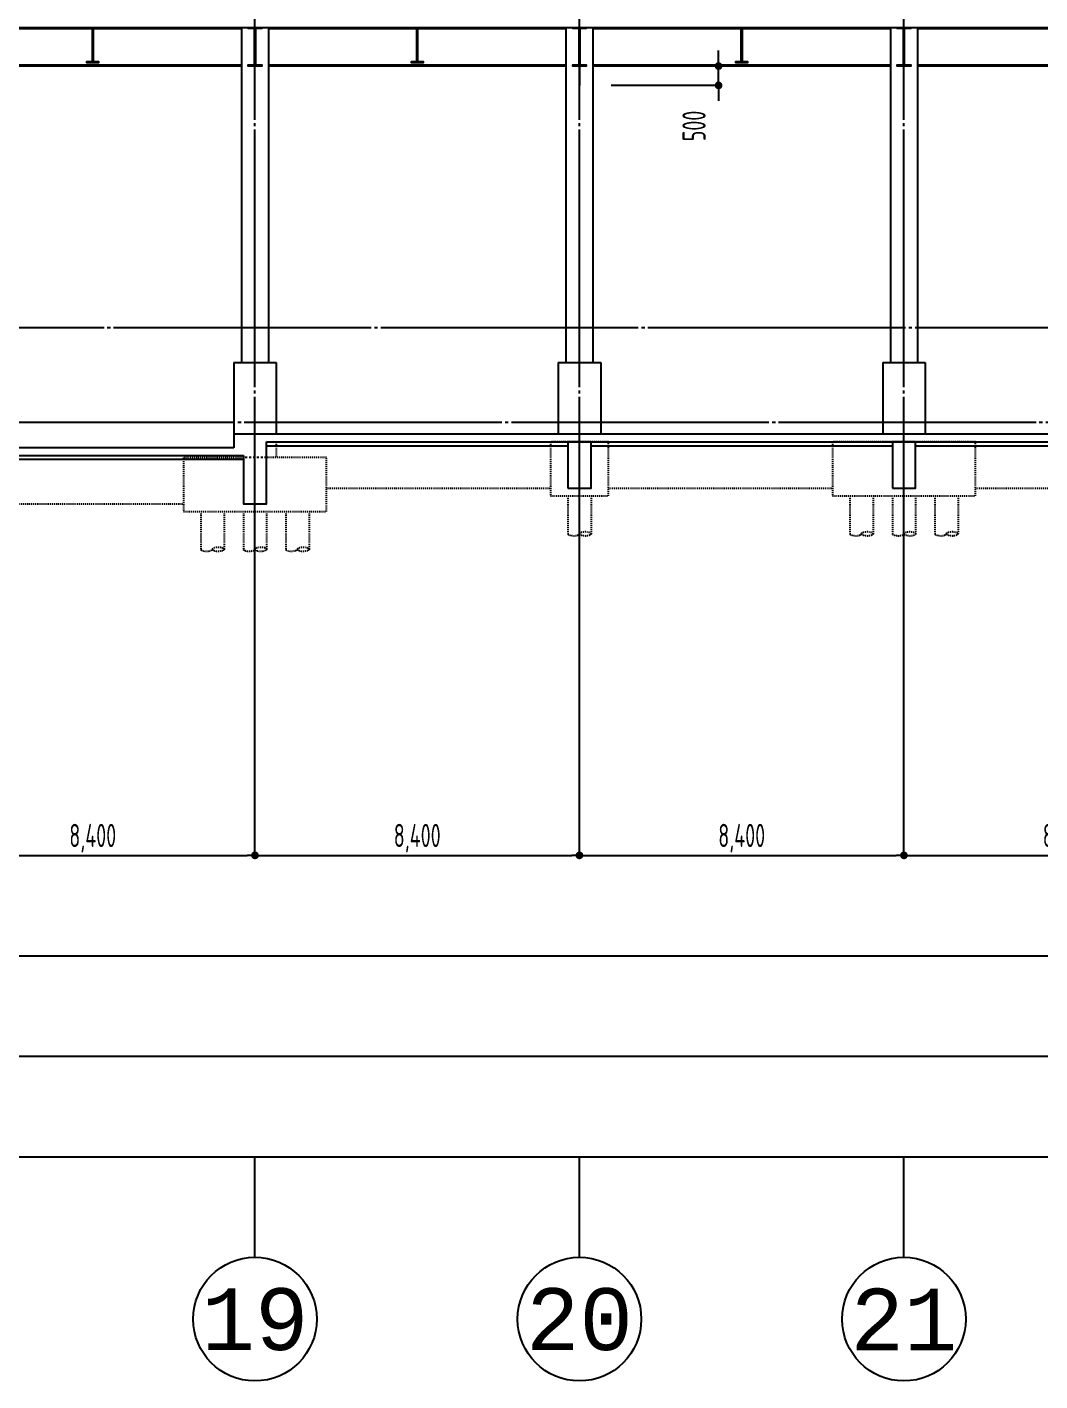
# Model space of a CAD drawing. Header units: millimetres. Extents: x -32710 to 654186, y -254124 to 420220.
# Drawn here: x 182900 to 209120, y 358700 to 393734 of the extents above; entities that cross this region are included whole.
import ezdxf
from ezdxf.enums import TextEntityAlignment as Align

# ---------------------------------------------------------------- set-up
doc = ezdxf.new("R2010")
doc.units = ezdxf.units.MM
doc.header["$LTSCALE"] = 1000
doc.linetypes.add('TPH12-SEC-@E$0$CENTERK5', pattern=[6.916, 6.667, -0.083, 0.083, -0.083])
doc.linetypes.add('TPH12-SEC-@E$0$DOTK1', pattern=[0.1, 0.05, -0.05])
for name, color, linetype in [('TPH12-SEC-@E$0$FLAG', 252, 'Continuous'), ('TPH12-SEC-@E$0$H-SIN', 252, 'TPH12-SEC-@E$0$CENTERK5'), ('TPH12-SEC-@E$0$KABE1', 252, 'Continuous'), ('TPH12-SEC-@E$0$KABED', 252, 'TPH12-SEC-@E$0$DOTK1'), ('TPH12-SEC-@E$0$SIAGE1', 252, 'Continuous'), ('TPH12-SEC-@E$0$SIAGE3', 252, 'Continuous'), ('TPH12-SEC-@E$0$SIN-M', 252, 'Continuous'), ('TPH12-SEC-@E$0$STEEL2', 252, 'Continuous'), ('TPH12-SEC-@E$0$STEEL3', 252, 'Continuous'), ('TPH12-SEC-@E$0$SUGATA3', 252, 'Continuous'), ('TPH12-SEC-@E$0$SUGATAD', 252, 'TPH12-SEC-@E$0$DOTK1')]:
    doc.layers.add(name, color=color, linetype=linetype)
doc.styles.add('TPH12-SEC-@E$0$ATS', font='monotxt', dxfattribs={"bigfont": 'BIGFONT'})
doc.styles.add('TPH12-SEC-@E$0$dim-txt', font='isocp.shx', dxfattribs={"width": 0.7, "bigfont": 'chineset.shx'})
doc.dimstyles.new('TPH12-SEC-@E$0$ARCH-dim-2000', dxfattribs={"dimscale": 2000, "dimtxt": 0.3, "dimasz": 0.1, "dimexe": 0.1, "dimexo": 0.1, "dimgap": 0.05, "dimtad": 1, "dimdec": 0, "dimrnd": 0.1, "dimdsep": 46, "dimlunit": 6, "dimtxsty": 'TPH12-SEC-@E$0$dim-txt', "dimblk": 'TPH12-SEC-@E$0$_Dot', "dimblk1": 'TPH12-SEC-@E$0$_Origin', "dimblk2": 'TPH12-SEC-@E$0$_Origin', "dimcen": 2, "dimclrd": 256, "dimclre": 256, "dimclrt": 256, "dimadec": 0, "dimazin": 0, "dimtfac": 1, "dimtdec": 1, "dimtix": 1, "dimtmove": 2, "dimatfit": 3, "dimldrblk": 'TPH12-SEC-@E$0$_Origin', "dimfxl": 1, "dimtvp": 1, "dimtolj": 1, "dimarcsym": 0})

# ---------------------------------------------------------------- blocks, each defined once
blk = doc.blocks.new('TPH12-SEC-@E$0$_Dot')
at = {"color": 0, "linetype": 'ByBlock', "lineweight": -2}
blk.add_line((-0.5, 0), (-1, 0), dxfattribs=at)
at = {"color": 0, "linetype": 'ByBlock', "const_width": 0.5}
blk.add_lwpolyline([(-0.25, 0, 1), (0.25, 0, 1)], format="xyb", close=True, dxfattribs=at)
blk = doc.blocks.new('*D2598')
at = {"layer": 'DEFPOINTS', "color": 0, "transparency": 16777216}
for p in [(29200, 364500), (290800, 364500), (290800, 364500)]:
    blk.add_point(p, dxfattribs=at)
at = {"layer": 'TPH12-SEC-@E$0$SIN-M', "lineweight": -2, "transparency": 16777216}
blk.add_line((29400, 364500), (290600, 364500), dxfattribs=at)
at = {"layer": 'TPH12-SEC-@E$0$SIN-M', "lineweight": -2, "transparency": 16777216, "xscale": 200, "yscale": 200, "zscale": 200, "rotation": 180}
blk.add_blockref('TPH12-SEC-@E$0$_Dot', (29200, 364500), dxfattribs=at)
at = {"layer": 'TPH12-SEC-@E$0$SIN-M', "lineweight": -2, "transparency": 16777216, "xscale": 200, "yscale": 200, "zscale": 200}
blk.add_blockref('TPH12-SEC-@E$0$_Dot', (290800, 364500), dxfattribs=at)
at = {"layer": 'TPH12-SEC-@E$0$SIN-M', "transparency": 16777216, "insert": (160000, 364945), "char_height": 600, "attachment_point": 5, "style": 'TPH12-SEC-@E$0$dim-txt'}
blk.add_mtext('\\A1;261,600', dxfattribs=at)
blk = doc.blocks.new('TPH12-SEC-@E$0$_Origin')
at = {"color": 0, "linetype": 'ByBlock', "lineweight": -2}
blk.add_line((0, 0), (-1, 0), dxfattribs=at)
blk.add_circle((0, 0), 0.5, dxfattribs=at)
blk = doc.blocks.new('*D2581')
at = {"layer": 'DEFPOINTS', "color": 0, "transparency": 16777216}
for p in [(168400, 369700), (272800, 369700), (272800, 369700)]:
    blk.add_point(p, dxfattribs=at)
at = {"layer": 'TPH12-SEC-@E$0$SIN-M', "lineweight": -2, "transparency": 16777216}
blk.add_line((168600, 369700), (272600, 369700), dxfattribs=at)
at = {"layer": 'TPH12-SEC-@E$0$SIN-M', "lineweight": -2, "transparency": 16777216, "xscale": 200, "yscale": 200, "zscale": 200, "rotation": 180}
blk.add_blockref('TPH12-SEC-@E$0$_Dot', (168400, 369700), dxfattribs=at)
at = {"layer": 'TPH12-SEC-@E$0$SIN-M', "lineweight": -2, "transparency": 16777216, "xscale": 200, "yscale": 200, "zscale": 200}
blk.add_blockref('TPH12-SEC-@E$0$_Dot', (272800, 369700), dxfattribs=at)
at = {"layer": 'TPH12-SEC-@E$0$SIN-M', "transparency": 16777216, "insert": (220600, 370145), "char_height": 600, "attachment_point": 5, "style": 'TPH12-SEC-@E$0$dim-txt'}
blk.add_mtext('\\A1;104,400', dxfattribs=at)
blk = doc.blocks.new('*D2583')
at = {"layer": 'DEFPOINTS', "color": 0, "transparency": 16777216}
for p in [(47200, 367100), (272800, 367100), (272800, 367100)]:
    blk.add_point(p, dxfattribs=at)
at = {"layer": 'TPH12-SEC-@E$0$SIN-M', "lineweight": -2, "transparency": 16777216}
blk.add_line((47400, 367100), (272600, 367100), dxfattribs=at)
at = {"layer": 'TPH12-SEC-@E$0$SIN-M', "lineweight": -2, "transparency": 16777216, "xscale": 200, "yscale": 200, "zscale": 200, "rotation": 180}
blk.add_blockref('TPH12-SEC-@E$0$_Dot', (47200, 367100), dxfattribs=at)
at = {"layer": 'TPH12-SEC-@E$0$SIN-M', "lineweight": -2, "transparency": 16777216, "xscale": 200, "yscale": 200, "zscale": 200}
blk.add_blockref('TPH12-SEC-@E$0$_Dot', (272800, 367100), dxfattribs=at)
at = {"layer": 'TPH12-SEC-@E$0$SIN-M', "transparency": 16777216, "insert": (160000, 367545), "char_height": 600, "attachment_point": 5, "style": 'TPH12-SEC-@E$0$dim-txt'}
blk.add_mtext('\\A1;225,600', dxfattribs=at)
blk = doc.blocks.new('*D2562')
at = {"layer": 'DEFPOINTS', "color": 0, "transparency": 16777216}
for p in [(180400, 372300), (188800, 372300), (188800, 372300)]:
    blk.add_point(p, dxfattribs=at)
at = {"layer": 'TPH12-SEC-@E$0$SIN-M', "lineweight": -2, "transparency": 16777216}
blk.add_line((180600, 372300), (188600, 372300), dxfattribs=at)
at = {"layer": 'TPH12-SEC-@E$0$SIN-M', "lineweight": -2, "transparency": 16777216, "xscale": 200, "yscale": 200, "zscale": 200, "rotation": 180}
blk.add_blockref('TPH12-SEC-@E$0$_Dot', (180400, 372300), dxfattribs=at)
at = {"layer": 'TPH12-SEC-@E$0$SIN-M', "lineweight": -2, "transparency": 16777216, "xscale": 200, "yscale": 200, "zscale": 200}
blk.add_blockref('TPH12-SEC-@E$0$_Dot', (188800, 372300), dxfattribs=at)
at = {"layer": 'TPH12-SEC-@E$0$SIN-M', "transparency": 16777216, "insert": (184600, 372745), "char_height": 600, "attachment_point": 5, "style": 'TPH12-SEC-@E$0$dim-txt'}
blk.add_mtext('\\A1;8,400', dxfattribs=at)
blk = doc.blocks.new('*D2563')
at = {"layer": 'DEFPOINTS', "color": 0, "transparency": 16777216}
for p in [(188800, 372300), (197200, 372300), (197200, 372300)]:
    blk.add_point(p, dxfattribs=at)
at = {"layer": 'TPH12-SEC-@E$0$SIN-M', "lineweight": -2, "transparency": 16777216}
blk.add_line((189000, 372300), (197000, 372300), dxfattribs=at)
at = {"layer": 'TPH12-SEC-@E$0$SIN-M', "lineweight": -2, "transparency": 16777216, "xscale": 200, "yscale": 200, "zscale": 200, "rotation": 180}
blk.add_blockref('TPH12-SEC-@E$0$_Dot', (188800, 372300), dxfattribs=at)
at = {"layer": 'TPH12-SEC-@E$0$SIN-M', "lineweight": -2, "transparency": 16777216, "xscale": 200, "yscale": 200, "zscale": 200}
blk.add_blockref('TPH12-SEC-@E$0$_Dot', (197200, 372300), dxfattribs=at)
at = {"layer": 'TPH12-SEC-@E$0$SIN-M', "transparency": 16777216, "insert": (193000, 372745), "char_height": 600, "attachment_point": 5, "style": 'TPH12-SEC-@E$0$dim-txt'}
blk.add_mtext('\\A1;8,400', dxfattribs=at)
blk = doc.blocks.new('*D2564')
at = {"layer": 'DEFPOINTS', "color": 0, "transparency": 16777216}
for p in [(197200, 372300), (205600, 372300), (205600, 372300)]:
    blk.add_point(p, dxfattribs=at)
at = {"layer": 'TPH12-SEC-@E$0$SIN-M', "lineweight": -2, "transparency": 16777216}
blk.add_line((197400, 372300), (205400, 372300), dxfattribs=at)
at = {"layer": 'TPH12-SEC-@E$0$SIN-M', "lineweight": -2, "transparency": 16777216, "xscale": 200, "yscale": 200, "zscale": 200, "rotation": 180}
blk.add_blockref('TPH12-SEC-@E$0$_Dot', (197200, 372300), dxfattribs=at)
at = {"layer": 'TPH12-SEC-@E$0$SIN-M', "lineweight": -2, "transparency": 16777216, "xscale": 200, "yscale": 200, "zscale": 200}
blk.add_blockref('TPH12-SEC-@E$0$_Dot', (205600, 372300), dxfattribs=at)
at = {"layer": 'TPH12-SEC-@E$0$SIN-M', "transparency": 16777216, "insert": (201400, 372745), "char_height": 600, "attachment_point": 5, "style": 'TPH12-SEC-@E$0$dim-txt'}
blk.add_mtext('\\A1;8,400', dxfattribs=at)
blk = doc.blocks.new('*D2565')
at = {"layer": 'DEFPOINTS', "color": 0, "transparency": 16777216}
for p in [(205600, 372300), (214000, 372300), (214000, 372300)]:
    blk.add_point(p, dxfattribs=at)
at = {"layer": 'TPH12-SEC-@E$0$SIN-M', "lineweight": -2, "transparency": 16777216}
blk.add_line((205800, 372300), (213800, 372300), dxfattribs=at)
at = {"layer": 'TPH12-SEC-@E$0$SIN-M', "lineweight": -2, "transparency": 16777216, "xscale": 200, "yscale": 200, "zscale": 200, "rotation": 180}
blk.add_blockref('TPH12-SEC-@E$0$_Dot', (205600, 372300), dxfattribs=at)
at = {"layer": 'TPH12-SEC-@E$0$SIN-M', "lineweight": -2, "transparency": 16777216, "xscale": 200, "yscale": 200, "zscale": 200}
blk.add_blockref('TPH12-SEC-@E$0$_Dot', (214000, 372300), dxfattribs=at)
at = {"layer": 'TPH12-SEC-@E$0$SIN-M', "transparency": 16777216, "insert": (209800, 372745), "char_height": 600, "attachment_point": 5, "style": 'TPH12-SEC-@E$0$dim-txt'}
blk.add_mtext('\\A1;8,400', dxfattribs=at)
blk = doc.blocks.new('*D2631')
at = {"layer": 'DEFPOINTS', "color": 0, "transparency": 16777216}
for p in [(200801, 392725), (200801, 392725), (200801, 392225)]:
    blk.add_point(p, dxfattribs=at)
at = {"layer": 'TPH12-SEC-@E$0$SIN-M', "lineweight": -2, "transparency": 16777216}
for p, q in [((200801, 392925), (200801, 393125)), ((200801, 392225), (200801, 392725)), ((200801, 392025), (200801, 391825))]:
    blk.add_line(p, q, dxfattribs=at)
at = {"layer": 'TPH12-SEC-@E$0$SIN-M', "lineweight": -2, "transparency": 16777216, "xscale": 200, "yscale": 200, "zscale": 200}
for p, rotation in [((200801, 392725), 270), ((200801, 392225), 90)]:
    blk.add_blockref('TPH12-SEC-@E$0$_Dot', p, dxfattribs=dict(at, rotation=rotation))
at = {"layer": 'TPH12-SEC-@E$0$SIN-M', "transparency": 16777216, "insert": (200166, 391175), "char_height": 600, "attachment_point": 5, "rotation": 90, "style": 'TPH12-SEC-@E$0$dim-txt'}
blk.add_mtext('\\A1;500', dxfattribs=at)
blk = doc.blocks.new('TPH12-SEC-@E')
at = {"layer": 'TPH12-SEC-@E$0$FLAG'}
for p, q in [((188800, 361900), (188800, 364500)), ((197200, 361900), (197200, 364500)), ((205600, 361900), (205600, 364500))]:
    blk.add_line(p, q, dxfattribs=at)
for centre in [(188800, 360300), (197200, 360300), (205600, 360300)]:
    blk.add_circle(centre, 1600, dxfattribs=at)
at = {"layer": 'TPH12-SEC-@E$0$H-SIN'}
for p, q in [((188800, 377500), (188800, 414000)), ((197200, 377500), (197200, 414000)), ((205600, 377500), (205600, 414000)), ((274800, 385950), (45200, 385950)), ((298929.6, 383500), (18729.6, 383500))]:
    blk.add_line(p, q, dxfattribs=at)
at = {"layer": 'TPH12-SEC-@E$0$KABE1'}
for p, q in [((47000, 393725), (273000, 393725)), ((272350, 383200), (188250, 383200)), ((188250, 383200), (188250, 382850)), ((189100, 383000), (272350, 383000)), ((148300, 382650), (188500, 382650))]:
    blk.add_line(p, q, dxfattribs=at)
blk.add_lwpolyline([(188500, 382650), (188500, 381400), (189100, 381400), (189100, 383000)], dxfattribs=at)
for points in [[(196900, 381800), (197500, 381800), (197500, 383000), (196900, 383000)], [(205300, 381800), (205900, 381800), (205900, 383000), (205300, 383000)]]:
    blk.add_lwpolyline(points, close=True, dxfattribs=at)
at = {"layer": 'TPH12-SEC-@E$0$KABED'}
blk.add_line((189100, 382600), (188500, 382600), dxfattribs=at)
at = {"layer": 'TPH12-SEC-@E$0$SIAGE1'}
for p, q in [((197200, 392725), (197200, 392225)), ((188250, 382850), (148550, 382850))]:
    blk.add_line(p, q, dxfattribs=at)
at = {"layer": 'TPH12-SEC-@E$0$SIAGE3'}
for p, q in [((189100, 382900), (196900, 382900)), ((197500, 382900), (205300, 382900)), ((205900, 382900), (213700, 382900)), ((180700, 382550), (188500, 382550))]:
    blk.add_line(p, q, dxfattribs=at)
at = {"layer": 'TPH12-SEC-@E$0$SIN-M'}
for p, q in [((200800.8, 392225), (198022.5, 392225)), ((188800, 372300), (188800, 377500)), ((197200, 372300), (197200, 377500)), ((205600, 372300), (205600, 377500))]:
    blk.add_line(p, q, dxfattribs=at)
at = {"layer": 'TPH12-SEC-@E$0$STEEL2'}
for points in [[(184448.5, 393725), (184751.5, 393725), (184751.5, 393688), (184627.5, 393688, 0.4142136), (184609.5, 393670), (184609.5, 392862, 0.4142136), (184627.5, 392844), (184751.5, 392844), (184751.5, 392807), (184448.5, 392807), (184448.5, 392844), (184572.5, 392844, 0.4142136), (184590.5, 392862), (184590.5, 393670, 0.4142136), (184572.5, 393688), (184448.5, 393688)], [(188625, 393725), (188975, 393725), (188975, 393693), (188827.5, 393693, 0.4142136), (188809.5, 393675), (188809.5, 392775, 0.4142136), (188827.5, 392757), (188975, 392757), (188975, 392725), (188625, 392725), (188625, 392757), (188772.5, 392757, 0.4142136), (188790.5, 392775), (188790.5, 393675, 0.4142136), (188772.5, 393693), (188625, 393693)], [(192848.5, 393725), (193151.5, 393725), (193151.5, 393688), (193027.5, 393688, 0.4142136), (193009.5, 393670), (193009.5, 392862, 0.4142136), (193027.5, 392844), (193151.5, 392844), (193151.5, 392807), (192848.5, 392807), (192848.5, 392844), (192972.5, 392844, 0.4142136), (192990.5, 392862), (192990.5, 393670, 0.4142136), (192972.5, 393688), (192848.5, 393688)], [(197025, 393725), (197375, 393725), (197375, 393693), (197227.5, 393693, 0.4142136), (197209.5, 393675), (197209.5, 392775, 0.4142136), (197227.5, 392757), (197375, 392757), (197375, 392725), (197025, 392725), (197025, 392757), (197172.5, 392757, 0.4142136), (197190.5, 392775), (197190.5, 393675, 0.4142136), (197172.5, 393693), (197025, 393693)], [(201248.5, 393725), (201551.5, 393725), (201551.5, 393688), (201427.5, 393688, 0.4142136), (201409.5, 393670), (201409.5, 392862, 0.4142136), (201427.5, 392844), (201551.5, 392844), (201551.5, 392807), (201248.5, 392807), (201248.5, 392844), (201372.5, 392844, 0.4142136), (201390.5, 392862), (201390.5, 393670, 0.4142136), (201372.5, 393688), (201248.5, 393688)], [(205425, 393725), (205775, 393725), (205775, 393693), (205627.5, 393693, 0.4142136), (205609.5, 393675), (205609.5, 392775, 0.4142136), (205627.5, 392757), (205775, 392757), (205775, 392725), (205425, 392725), (205425, 392757), (205572.5, 392757, 0.4142136), (205590.5, 392775), (205590.5, 393675, 0.4142136), (205572.5, 393693), (205425, 393693)]]:
    blk.add_lwpolyline(points, format="xyb", close=True, dxfattribs=at)
at = {"layer": 'TPH12-SEC-@E$0$STEEL3', "linetype": 'Continuous'}
for p, q in [((188450, 393689), (180750, 393689)), ((196850, 393689), (189150, 393689)), ((205250, 393689), (197550, 393689)), ((213650, 393689), (205950, 393689)), ((180750, 392761), (188450, 392761)), ((189150, 392761), (196850, 392761)), ((197550, 392761), (205250, 392761)), ((205950, 392761), (213650, 392761)), ((188450, 392725), (180750, 392725)), ((196850, 392725), (189150, 392725)), ((205250, 392725), (197550, 392725)), ((213650, 392725), (205950, 392725))]:
    blk.add_line(p, q, dxfattribs=at)
at = {"layer": 'TPH12-SEC-@E$0$STEEL3'}
for p, q in [((188450, 393725), (188450, 385050)), ((189150, 393725), (189150, 385050)), ((196850, 393725), (196850, 385050)), ((197550, 393725), (197550, 385050)), ((205250, 393725), (205250, 385050)), ((205950, 393725), (205950, 385050))]:
    blk.add_line(p, q, dxfattribs=at)
at = {"layer": 'TPH12-SEC-@E$0$SUGATA3'}
for p, q in [((188250, 385050), (188250, 383200)), ((188250, 385050), (189350, 385050)), ((189350, 385050), (189350, 383200)), ((196650, 385050), (196650, 383200)), ((196650, 385050), (197750, 385050)), ((197750, 385050), (197750, 383200)), ((205050, 385050), (205050, 383200)), ((205050, 385050), (206150, 385050)), ((206150, 385050), (206150, 383200))]:
    blk.add_line(p, q, dxfattribs=at)
at = {"layer": 'TPH12-SEC-@E$0$SUGATAD', "ltscale": 0.5}
for p, q in [((189350, 383000), (189350, 382600)), ((188250, 382650), (188250, 382600)), ((190650, 381800), (196450, 381800)), ((196900, 381550), (196900, 380621)), ((197500, 381550), (197500, 380621)), ((197950, 381800), (203750, 381800)), ((204200, 381550), (204200, 380621)), ((204800, 381550), (204800, 380621)), ((205300, 381550), (205300, 380621)), ((205900, 381550), (205900, 380621)), ((206400, 381550), (206400, 380621)), ((207000, 381550), (207000, 380621)), ((207450, 381800), (213250, 381800)), ((182250, 381400), (186950, 381400)), ((187400, 381150), (187400, 380221)), ((188000, 381150), (188000, 380221)), ((188500, 381150), (188500, 380221)), ((189100, 381150), (189100, 380221)), ((189600, 381150), (189600, 380221)), ((190200, 381150), (190200, 380221))]:
    blk.add_line(p, q, dxfattribs=at)
for points in [[(196900, 383000), (196450, 383000), (196450, 381600), (197950, 381600), (197950, 383000), (197500, 383000)], [(205300, 383000), (203750, 383000), (203750, 381600), (207450, 381600), (207450, 383000), (205900, 383000)], [(188500, 382600), (186950, 382600), (186950, 381200), (190650, 381200), (190650, 382600), (189100, 382600)]]:
    blk.add_lwpolyline(points, dxfattribs=at)
at = {"layer": 'TPH12-SEC-@E$0$SUGATAD', "ltscale": 0.5, "extrusion": (0, 0, -1)}
for centre in [(197050, 380621), (204350, 380621), (205450, 380621), (206550, 380621), (187550, 380221), (188650, 380221), (189750, 380221)]:
    blk.add_ellipse(centre, major_axis=(-150, 0), ratio=0.3797917, start_param=3.1415927, end_param=6.2831853, dxfattribs=at)
at = {"layer": 'TPH12-SEC-@E$0$SUGATAD', "ltscale": 0.5}
for centre in [(197350, 380621), (204650, 380621), (205750, 380621), (206850, 380621), (187850, 380221), (188950, 380221), (190050, 380221)]:
    blk.add_ellipse(centre, major_axis=(150, 0), ratio=0.3797917, dxfattribs=at)
at = {"layer": 'TPH12-SEC-@E$0$FLAG', "style": 'TPH12-SEC-@E$0$ATS'}
for s, p in [('19', (188800, 360300)), ('20', (197200, 360300)), ('21', (205600, 360300))]:
    blk.add_text(s, height=1600, dxfattribs=at).set_placement(p, align=Align.MIDDLE)
at = {"layer": 'TPH12-SEC-@E$0$SIN-M'}
dim = blk.add_linear_dim(base=(200800.8, 392725), p1=(200800.8, 392225), p2=(200800.8, 392725), angle=90, dimstyle='TPH12-SEC-@E$0$ARCH-dim-2000', dxfattribs=at)
dim.commit()
dim.dimension.update_dxf_attribs({"geometry": '*D2631', "text_midpoint": (200165.6, 391175.5), "dimtype": 129})
for base, p1, p2, picture, middle in [((188800, 372300), (180400, 372300), (188800, 372300), '*D2562', (184600, 372745)), ((197200, 372300), (188800, 372300), (197200, 372300), '*D2563', (193000, 372745)), ((205600, 372300), (197200, 372300), (205600, 372300), '*D2564', (201400, 372745)), ((214000, 372300), (205600, 372300), (214000, 372300), '*D2565', (209800, 372745)), ((272800, 369700), (168400, 369700), (272800, 369700), '*D2581', (220600, 370145)), ((272800, 367100), (47200, 367100), (272800, 367100), '*D2583', (160000, 367545.1)), ((290800, 364500), (29200, 364500), (290800, 364500), '*D2598', (160000, 364945.1))]:
    dim = blk.add_linear_dim(base=base, p1=p1, p2=p2, dimstyle='TPH12-SEC-@E$0$ARCH-dim-2000', dxfattribs=at)
    dim.commit()
    dim.dimension.update_dxf_attribs({"geometry": picture, "text_midpoint": middle})

msp = doc.modelspace()

# ---------------------------------------------------------------- block references
msp.add_blockref('TPH12-SEC-@E', (0, 0))

doc.saveas('drawing.dxf')
